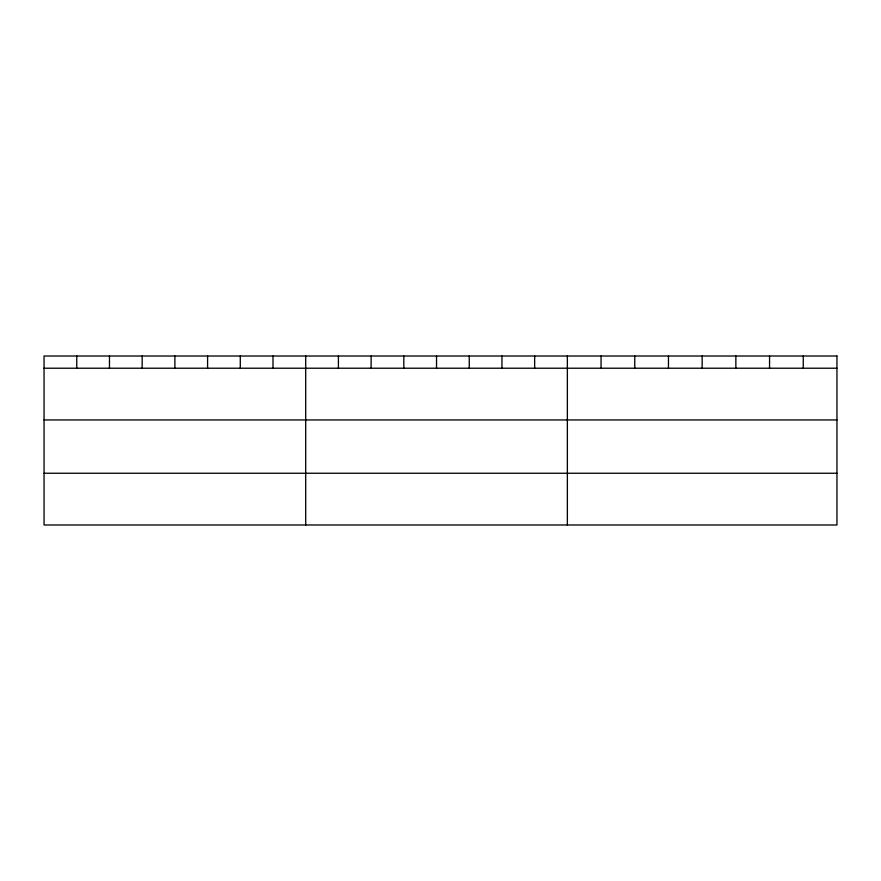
<?xml version="1.0" encoding="UTF-8"?>
<svg xmlns="http://www.w3.org/2000/svg" width="881" height="881" viewBox="0 0 881 881"><rect width="100%" height="100%" fill="white"/><g stroke="black" fill="none" stroke-linecap="round" stroke-linejoin="round"><path stroke-width="1.32" d="M44.05 368.214L836.95 368.214M44.05 419.951L836.95 419.951M44.05 473.251L836.95 473.251M803.252 356.012L803.252 368.214M769.553 356.012L769.553 368.214M735.855 356.012L735.855 368.214M702.157 356.012L702.157 368.214M668.459 356.012L668.459 368.214M634.76 356.012L634.76 368.214M601.062 356.012L601.062 368.214M567.364 356.012L567.364 524.988M534.657 356.012L534.657 368.214M501.95 356.012L501.95 368.214M469.243 356.012L469.243 368.214M436.536 356.012L436.536 368.214M403.828 356.012L403.828 368.214M371.121 356.012L371.121 368.214M338.414 356.012L338.414 368.214M305.707 356.012L305.707 524.988M273 356.012L273 368.214M240.293 356.012L240.293 368.214M207.586 356.012L207.586 368.214M174.879 356.012L174.879 368.214M142.171 356.012L142.171 368.214M109.464 356.012L109.464 368.214M76.757 356.012L76.757 368.214M836.95 356.012L44.05 356.012L44.05 524.988L836.95 524.988L836.95 356.012"/></g></svg>
